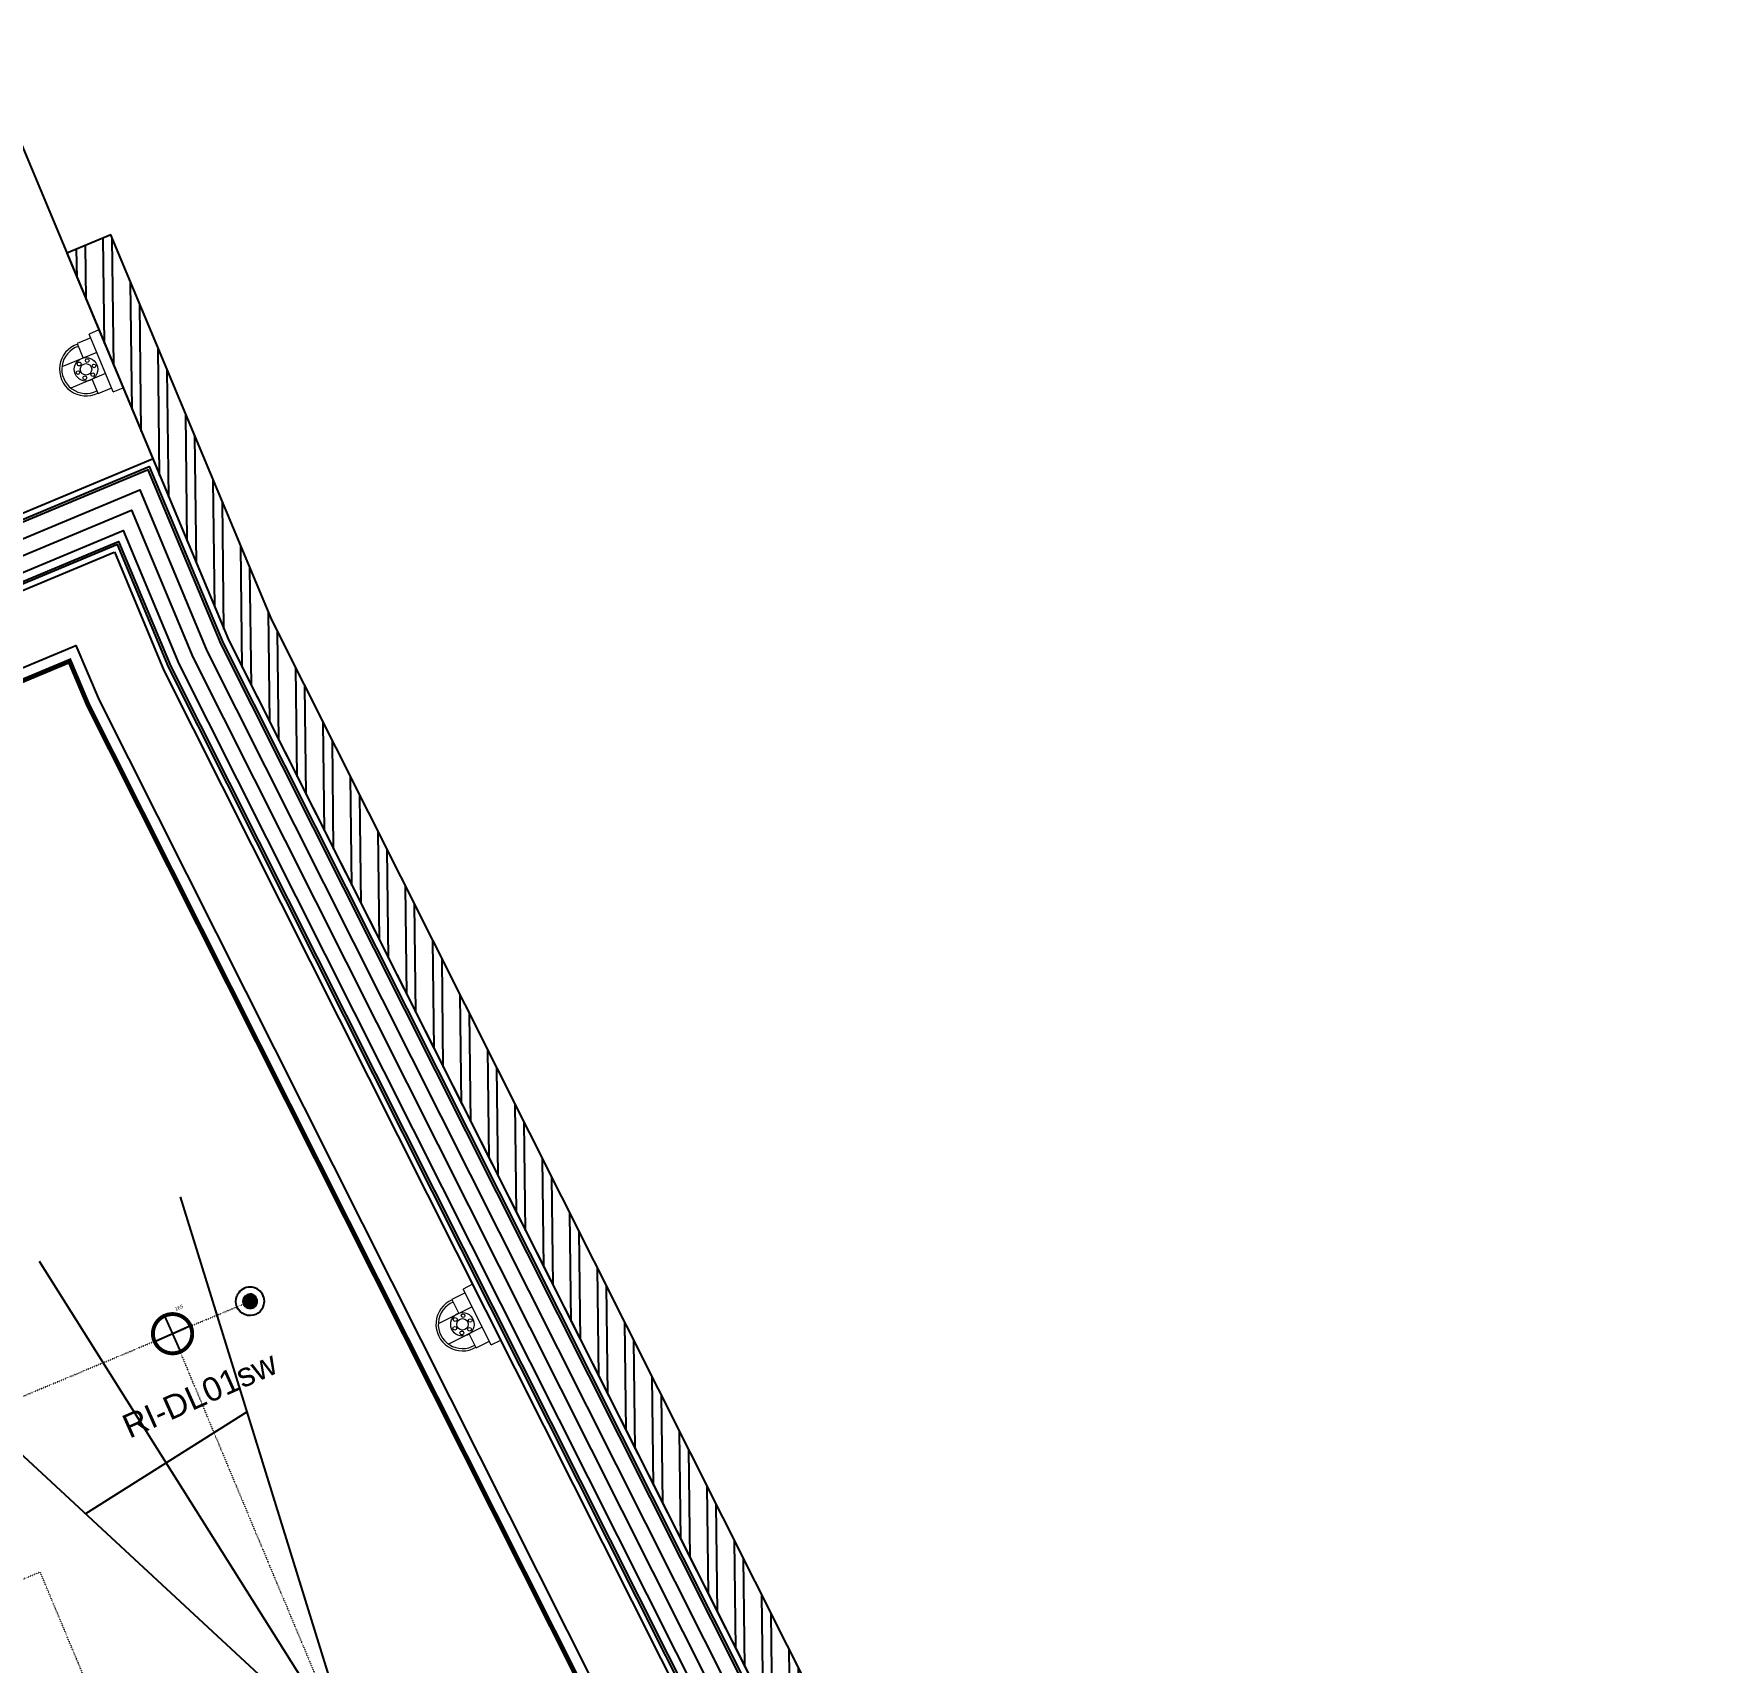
# Model space of a CAD drawing. Header units: millimetres. Extents: x 768159 to 833032, y -1374957 to -1225629.
# Drawn here: x 796641 to 803683, y -1333592 to -1326743 of the extents above; entities that cross this region are included whole.
import ezdxf
from ezdxf.enums import TextEntityAlignment as Align

# ---------------------------------------------------------------- set-up
doc = ezdxf.new("R2010")
doc.units = ezdxf.units.MM
doc.header["$LTSCALE"] = 10
doc.header["$MEASUREMENT"] = 0
doc.linetypes.add('ACAD_ISO07W100', pattern=[3, 0, -3])
doc.linetypes.add('CENTER', pattern=[50.8, 31.75, -6.35, 6.35, -6.35])
for name, color, linetype in [('I—平顶-投影仪、监控', 62, 'Continuous'), ('I—平顶—喷淋', 21, 'Continuous'), ('I—平顶—填充01(线状)', 8, 'Continuous'), ('I—平顶—暖通', 144, 'Continuous'), ('I—平顶—灯具', 62, 'Continuous'), ('I—平顶—设备定位尺寸标注', 232, 'Continuous'), ('I—平顶—造型', 122, 'Continuous')]:
    doc.layers.add(name, color=color, linetype=linetype)
doc.styles.add('ARIAL', font='arial.ttf')
doc.styles.add('hz', font='', dxfattribs={"width": 0.8, "height": 5})
doc.styles.get("Standard").update_dxf_attribs({"font": 'arial.ttf'})
doc.styles.get('hz').set_extended_font_data('Microsoft YaHei')
doc.dimstyles.new('標準', dxfattribs={"dimtxt": 2.5, "dimasz": 0.8, "dimexe": 0, "dimexo": 0, "dimgap": 1, "dimtad": 1, "dimdec": 0, "dimzin": 0, "dimdsep": 46, "dimtxsty": 'Standard', "dimblk": 'DOT', "dimcen": 1, "dimaunit": 1, "dimadec": 3, "dimazin": 0, "dimtfac": 1, "dimtdec": 0, "dimtmove": 2, "dimatfit": 3, "dimfxl": 1, "dimtolj": 1, "dimtzin": 0, "dimarcsym": 0})

# ---------------------------------------------------------------- blocks, each defined once
blk = doc.blocks.new('*D1467')
at = {"layer": 'Defpoints', "color": 0, "transparency": 16777216}
for p in [(82.5, 69.3), (82.5, 0), (-82.5, 0)]:
    blk.add_point(p, dxfattribs=at)
at = {"color": 0, "transparency": 16777216, "insert": (69.3, 88.9), "char_height": 15, "attachment_point": 5}
blk.add_mtext('\\A1;165', dxfattribs=at)
blk = doc.blocks.new('_Dot')
at = {"color": 0, "linetype": 'ByBlock', "lineweight": -2}
blk.add_line((-0.5, 0), (-1, 0), dxfattribs=at)
at = {"color": 0, "linetype": 'ByBlock', "const_width": 0.5}
blk.add_lwpolyline([(-0.25, 0, 1), (0.25, 0, 1)], format="xyb", close=True, dxfattribs=at)
blk = doc.blocks.new('上下喷1111')
h = blk.add_hatch(color=256)
h.dxf.hatch_style = 1
edge = h.paths.add_edge_path()
edge.add_arc((0, 0), 0.5, 0, 180)
edge.add_arc((0, 0), 0.5, 180, 360)
at = {"elevation": 0}
for points in [[(-1, 0, -1), (1, 0, 0.084041)], [(-1, 0, 1), (1, 0, -0.084041)]]:
    blk.add_lwpolyline(points, format="xyb", dxfattribs=at)
blk.add_lwpolyline([(0.5, 0, 1), (-0.5, 0, 1)], format="xyb", close=True, dxfattribs=at)
blk = doc.blocks.new('A$Cd42e4ebf')
at = {"lineweight": 0}
for p, q in [((8.81, 7.37), (0, 7.37)), ((0, 7.37), (0, 5.88)), ((8.81, 5.88), (8.81, 7.37)), ((0.59, 5.88), (0.59, 3.81)), ((8.21, 3.81), (8.21, 5.88))]:
    blk.add_line(p, q, dxfattribs=at)
for points in [[(8.81, 5.88), (0, 5.88)], [(2.79, 5.88), (2.79, 0.56)], [(6.01, 5.88), (6.01, 0.56)], [(0.59, 3.81), (2.79, 3.81)], [(8.21, 3.81), (6.01, 3.81)]]:
    blk.add_lwpolyline(points, dxfattribs=at)
for centre, radius in [((4.4, 3.56), 1.65), ((4.4, 4.78), 0.254), ((3.34, 2.96), 0.271), ((3.34, 4.19), 0.257), ((4.4, 3.56), 0.804), ((4.4, 2.35), 0.255), ((5.44, 2.94), 0.269), ((5.46, 4.15), 0.254)]:
    blk.add_circle(centre, radius, dxfattribs=at)
for radius, start, end in [(3.73, 176.0995, 3.9005), (3.4, 175.7108, 4.2892)]:
    blk.add_arc((4.4, 3.56), radius, start, end, dxfattribs=at)
blk = doc.blocks.new('SH9-室内半球1080P')
for p, q in [((93.3, 212.9), (345.4, 212.9)), ((93.3, 146.5), (93.3, 212.9)), ((345.4, 169.8), (345.4, 212.9)), ((103.2, 146.5), (93.3, 146.5)), ((315.5, 149.9), (375.2, 149.9)), ((315.5, 136.6), (375.2, 136.6))]:
    blk.add_line(p, q)
for points in [[(103.2, 202.9), (315.5, 202.9), (315.5, 90.1), (103.2, 90.1)], [(315.5, 169.8), (375.2, 169.8), (375.2, 123.3), (315.5, 123.3)]]:
    blk.add_lwpolyline(points, close=True)
at = {"const_width": 5.69}
for points in [[(160.1, 169.3, -1), (165.8, 169.3, -1)], [(137.3, 123.8, -1), (143, 123.8, -1)], [(188.5, 123.8, 1), (182.8, 123.8, 1)]]:
    blk.add_lwpolyline(points, format="xyb", close=True, dxfattribs=at)
for centre in [(162.9, 169.3), (140.2, 123.8), (185.7, 123.8)]:
    blk.add_arc(centre, 5.69, 0, 180)
blk.add_ellipse((234.3, 146.5), major_axis=(-188.9, 0), ratio=0.414634)
at = {"layer": 'Defpoints', "linetype": 'ByBlock'}
for p, q in [((196.6, 146.8), (2611.4, 793.8)), ((1696.6, -255.2), (1696.6, 548.7)), ((196.6, 146.8), (2696.6, 146.8)), ((196.6, 146.8), (2611.4, -500.3))]:
    blk.add_line(p, q, dxfattribs=at)
at = {"style": 'hz', "width": 0.8}
blk.add_text('C', height=79.2, dxfattribs=at).set_placement((259.2, 146.3), align=Align.MIDDLE)
blk = doc.blocks.new('*U1468')
at = {"const_width": 16.5}
blk.add_lwpolyline([(82.5, 0, 0.414214), (0, 82.5, 0.414214), (-82.5, 0, 0.414214), (0, -82.5, 0.414214)], format="xyb", close=True, dxfattribs=at)
at = {"const_width": 8.25}
for points in [[(0, -82.5), (0, 82.5)], [(-82.5, 0), (82.5, 0)]]:
    blk.add_lwpolyline(points, dxfattribs=at)
dim = blk.add_linear_dim(base=(82.5, 69.3), p1=(-82.5, 0), p2=(82.5, 0), dimstyle='標準', override={"dimtxt": 15, "dimgap": 5, "dimse1": 1, "dimse2": 1, "dimsd1": 1, "dimsd2": 1})
dim.commit()
dim.dimension.update_dxf_attribs({"geometry": '*D1467', "text_midpoint": (69.3, 88.9), "dimtype": 128})
blk = doc.blocks.new('*U1469')
blk.add_blockref('*U1468', (0, 0))
at = {"style": 'ARIAL'}
blk.add_text('RI-DL01sw', height=100, dxfattribs=at).set_placement((0, -280.2), align=Align.MIDDLE_CENTER)
blk.add_text('RI-DL01sw', height=100, dxfattribs=at).set_placement((0, -280.2), align=Align.MIDDLE_CENTER)

msp = doc.modelspace()

# ---------------------------------------------------------------- hatches: boundary and pattern name
at = {"layer": 'I—平顶—填充01(线状)'}
h = msp.add_hatch(dxfattribs=at)
h.set_pattern_fill('ANSI32', color=256, scale=300, angle=23)
h.set_pattern_definition([(90.68913, (763676.32, -1331262.48), (-112.49186, -1.35307), []), (90.68913, (763713.37, -1331224.53), (-112.49186, -1.35307), [])])
h.paths.add_polyline_path([(800167.9, -1334675.7), (800352.4, -1334598.6), (797642.8, -1329208.8), (796965.9, -1327590), (796781.4, -1327667.1), (797462.2, -1329295.2)])

# ---------------------------------------------------------------- linework, layer by layer
at = {"layer": 'I—平顶—暖通'}
for points in [[(791926.1, -1331009.9), (786723.4, -1339788.9), (790837.3, -1349628.8), (790606.7, -1349725.2), (786444.3, -1339769.4), (791753.2, -1330811.2), (797128.1, -1328564.2), (797438.7, -1329307), (800143.4, -1334686.6), (803649.6, -1343073.3), (803418.9, -1343169.7), (799914.6, -1334788), (797210.1, -1329408.2), (796993.9, -1328891.3)], [(791919.1, -1331001.9), (796999.3, -1328878.2), (797219.2, -1329404.1), (799923.6, -1334783.8), (803424.3, -1343156.7), (803636.5, -1343067.9), (800134.3, -1334690.8), (797429.7, -1329311.1), (797122.8, -1328577.3), (791760.1, -1330819.1), (786455.5, -1339770.2), (790612, -1349712.2), (790824.2, -1349623.4), (786712.2, -1339788.1)]]:
    msp.add_lwpolyline(points, close=True, dxfattribs=at)
for points in [[(790672, -1349687.1), (786528, -1339775.3), (791805.1, -1330870.8), (797087.9, -1328662.3), (797370.6, -1329338.3), (800075.2, -1334718), (803576.5, -1343093)], [(790732, -1349662), (786600.6, -1339780.3), (791850, -1330922.5), (797053, -1328747.3), (797311.5, -1329365.5), (800016.1, -1334745.1), (803516.6, -1343118.1)], [(790791.9, -1349636.9), (786673.2, -1339785.4), (791894.9, -1330974.1), (797018.1, -1328832.4), (797252.4, -1329392.7), (799957, -1334772.3), (803456.6, -1343143.1)]]:
    msp.add_lwpolyline(points, dxfattribs=at)
at = {"layer": 'I—平顶—灯具', "linetype": 'CENTER', "ltscale": 0.01, "const_width": 20}
msp.add_lwpolyline([(791213, -1349552.1), (787142.8, -1339816.7), (792216.2, -1331295.1), (796793.1, -1329381.7), (796871.3, -1329566.9), (799576, -1334946.5), (803102.6, -1343382.3)], dxfattribs=at)
at = {"layer": 'I—平顶—设备定位尺寸标注', "color": 8, "linetype": 'ACAD_ISO07W100', "ltscale": 0.02}
msp.add_line((791463.5, -1334620, 0), (797551.9, -1332073.6), dxfattribs=at)
for points in [[(797226, -1332209.8), (802064.6, -1343783.9)], [(801234.3, -1344131.2), (796669.5, -1333212), (792318.2, -1335031.1)]]:
    msp.add_lwpolyline(points, dxfattribs=at)
at = {"layer": 'I—平顶—造型'}
for p, q in [((791735.9, -1330791.3), (797141.6, -1328531.5)), ((791943.3, -1331029.8), (796980.5, -1328924))]:
    msp.add_line(p, q, dxfattribs=at)
for points in [[(796395, -1326742.9), (797462.2, -1329295.2), (800166.9, -1334674.9), (803683, -1343085.4)], [(796981.3, -1328922.7), (797189.5, -1329420.6), (799894.2, -1334800.3), (803406.7, -1343201)], [(791166.9, -1349571.4), (787087, -1339812.8), (792150.8, -1331268.2), (796819.9, -1329316.3), (796916.8, -1329546), (799621.4, -1334925.6), (803148.8, -1343363)]]:
    msp.add_lwpolyline(points, dxfattribs=at)
msp.add_lwpolyline([(800167.9, -1334675.7), (800352.4, -1334598.6), (797642.8, -1329208.8), (796965.9, -1327590), (796781.4, -1327667.1), (797462.2, -1329295.2)], close=True, dxfattribs=at)

# ---------------------------------------------------------------- block references
at = {"layer": 'I—平顶-投影仪、监控', "xscale": 29.90098722697664, "yscale": 29.90098722697664, "zscale": 29.90098722697664}
for p, rotation in [((796713.1, -1328074.5), 292.697610204296), ((798290.5, -1332100.8), 296.6714537876015)]:
    msp.add_blockref('A$Cd42e4ebf', p, dxfattribs=dict(at, rotation=rotation))
at = {"layer": 'I—平顶-投影仪、监控', "rotation": 122.1965790276757}
msp.add_blockref('SH9-室内半球1080P', (798227.9, -1334110.2, 0), dxfattribs=at)
at = {"layer": 'I—平顶—喷淋', "extrusion": (7.41388e-10, -1.4776e-08, 1), "xscale": 60.00000000000065, "yscale": 60.00000000000065, "zscale": 60.00000000000065, "rotation": 158.1416134251435}
msp.add_blockref('上下喷1111', (797551.9, -1332073.6, 0), dxfattribs=at)
at = {"layer": 'I—平顶—灯具', "rotation": 24}
msp.add_blockref('*U1469', (797226, -1332209.8), dxfattribs=at)

doc.saveas('drawing.dxf')
